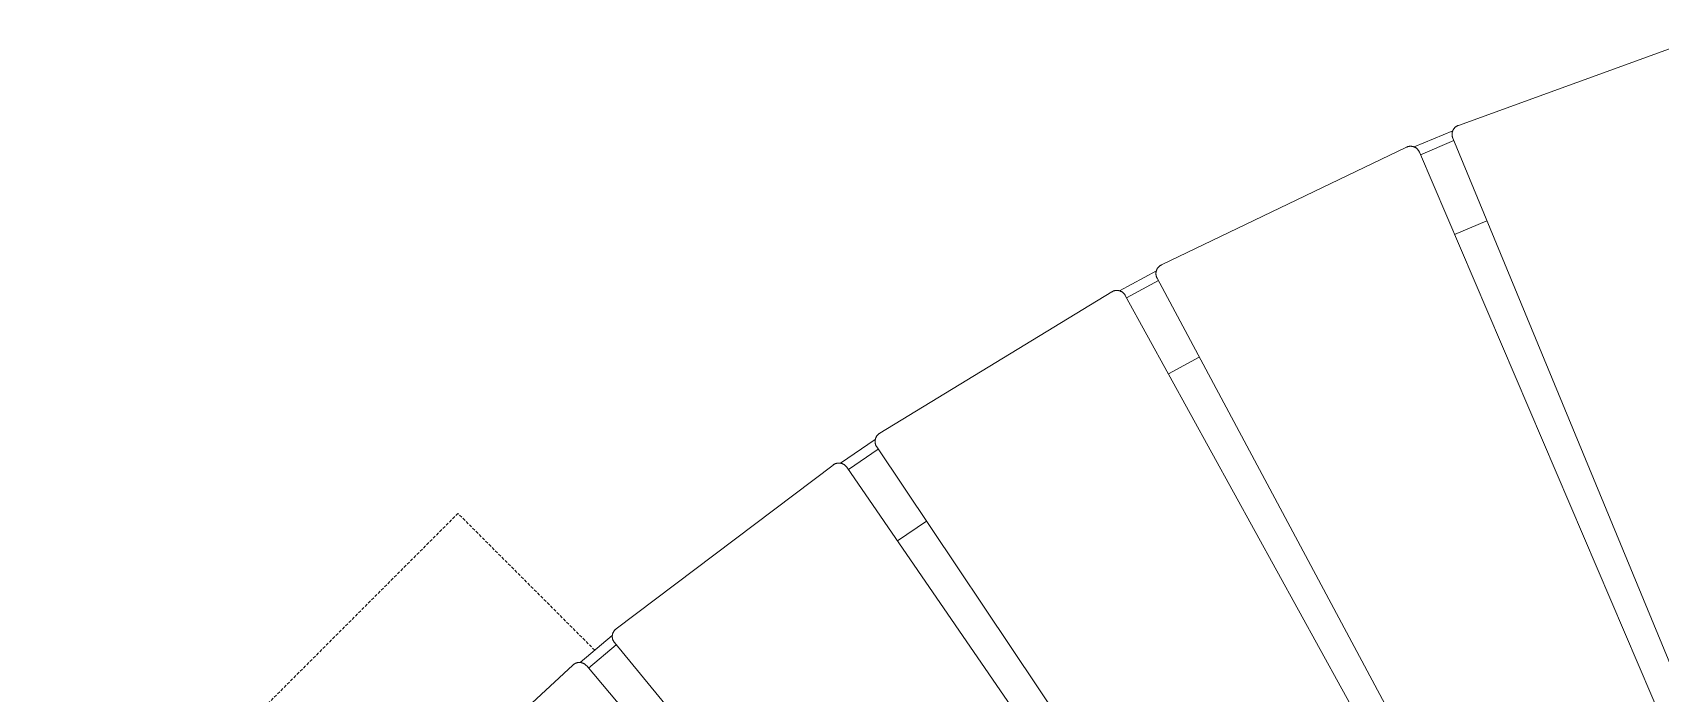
# Model space of a CAD drawing. Header units: millimetres. Extents: x -111 to 4919, y -143 to 3304.
# Drawn here: x -9 to 667, y 1725 to 1999 of the extents above; entities that cross this region are included whole.
import ezdxf

# ---------------------------------------------------------------- set-up
doc = ezdxf.new("R2010")
doc.units = ezdxf.units.MM
doc.linetypes.add('HIDDEN', pattern=[1.905, 1.27, -0.635])
doc.layers.add('ZANO_R', color=7, linetype='Continuous', lineweight=0)
doc.layers.add('ZANO_R_przerywana', color=7, linetype='HIDDEN', lineweight=0)

msp = doc.modelspace()

# ---------------------------------------------------------------- linework, layer by layer
at = {"layer": 'ZANO_R'}
for p, q in [((689.19, 1999.1), (583.03, 1960.57)), ((564.63, 1951.6), (580.7, 1958.35)), ((580.39, 1956.92), (580.4, 1957.06)), ((580.39, 1956.78), (580.39, 1956.92)), ((580.39, 1956.65), (580.39, 1956.78)), ((580.4, 1956.51), (580.39, 1956.65)), ((580.4, 1957.06), (580.41, 1957.19)), ((580.41, 1956.37), (580.4, 1956.51)), ((580.41, 1957.19), (580.42, 1957.33)), ((580.43, 1956.24), (580.41, 1956.37)), ((580.42, 1957.33), (580.44, 1957.46)), ((580.45, 1956.1), (580.43, 1956.24)), ((580.44, 1957.46), (580.47, 1957.6)), ((580.48, 1955.97), (580.45, 1956.1)), ((580.47, 1957.6), (580.5, 1957.73)), ((580.51, 1955.84), (580.48, 1955.97)), ((580.5, 1957.73), (580.53, 1957.86)), ((580.55, 1955.7), (580.51, 1955.84)), ((580.53, 1957.86), (580.57, 1957.99)), ((580.59, 1955.57), (580.55, 1955.7)), ((580.57, 1957.99), (580.61, 1958.12)), ((580.63, 1955.44), (580.59, 1955.57)), ((580.61, 1958.12), (580.66, 1958.25)), ((580.66, 1955.36), (580.63, 1955.44)), ((580.66, 1958.25), (580.71, 1958.38)), ((580.69, 1955.28), (580.66, 1955.36)), ((580.69, 1955.28), (749.64, 1546.39)), ((580.71, 1958.38), (580.77, 1958.5)), ((580.77, 1958.5), (580.83, 1958.63)), ((580.83, 1958.63), (580.89, 1958.75)), ((580.89, 1958.75), (580.96, 1958.86)), ((580.96, 1958.86), (581.03, 1958.98)), ((581.03, 1958.98), (581.11, 1959.09)), ((581.11, 1959.09), (581.19, 1959.2)), ((581.19, 1959.2), (581.27, 1959.31)), ((581.27, 1959.31), (581.36, 1959.42)), ((581.36, 1959.42), (581.45, 1959.52)), ((581.45, 1959.52), (581.54, 1959.62)), ((581.54, 1959.62), (581.64, 1959.71)), ((581.64, 1959.71), (581.74, 1959.81)), ((581.74, 1959.81), (581.84, 1959.9)), ((581.84, 1959.9), (581.95, 1959.98)), ((581.95, 1959.98), (582.06, 1960.06)), ((582.06, 1960.06), (582.17, 1960.14)), ((582.17, 1960.14), (582.29, 1960.21)), ((582.29, 1960.21), (582.41, 1960.28)), ((582.41, 1960.28), (582.53, 1960.35)), ((582.53, 1960.35), (582.65, 1960.41)), ((582.65, 1960.41), (582.77, 1960.47)), ((582.77, 1960.47), (582.9, 1960.52)), ((582.9, 1960.52), (583.03, 1960.57)), ((561.42, 1951.49), (459.61, 1902.6)), ((561.42, 1951.49), (561.54, 1951.54)), ((561.54, 1951.54), (561.67, 1951.6)), ((561.67, 1951.6), (561.8, 1951.64)), ((561.8, 1951.64), (561.93, 1951.69)), ((561.93, 1951.69), (562.06, 1951.73)), ((562.06, 1951.73), (562.19, 1951.76)), ((562.19, 1951.76), (562.32, 1951.79)), ((562.32, 1951.79), (562.46, 1951.82)), ((562.46, 1951.82), (562.59, 1951.84)), ((562.59, 1951.84), (562.73, 1951.86)), ((562.73, 1951.86), (562.86, 1951.87)), ((562.86, 1951.87), (563, 1951.88)), ((563, 1951.88), (563.13, 1951.88)), ((563.13, 1951.88), (563.27, 1951.88)), ((563.27, 1951.88), (563.41, 1951.87)), ((563.41, 1951.87), (563.54, 1951.86)), ((563.54, 1951.86), (563.68, 1951.85)), ((563.68, 1951.85), (563.81, 1951.83)), ((563.81, 1951.83), (563.95, 1951.8)), ((563.95, 1951.8), (564.08, 1951.77)), ((564.08, 1951.77), (564.21, 1951.74)), ((564.21, 1951.74), (564.35, 1951.7)), ((564.35, 1951.7), (564.47, 1951.65)), ((564.47, 1951.65), (564.6, 1951.61)), ((564.6, 1951.61), (564.73, 1951.56)), ((564.73, 1951.56), (564.85, 1951.5)), ((564.85, 1951.5), (564.98, 1951.44)), ((564.98, 1951.44), (565.1, 1951.37)), ((565.1, 1951.37), (565.22, 1951.31)), ((565.22, 1951.31), (565.33, 1951.23)), ((565.33, 1951.23), (565.44, 1951.16)), ((565.44, 1951.16), (565.55, 1951.08)), ((565.55, 1951.08), (565.66, 1950.99)), ((565.66, 1950.99), (565.77, 1950.91)), ((565.77, 1950.91), (565.87, 1950.81)), ((565.87, 1950.81), (565.97, 1950.72)), ((565.97, 1950.72), (566.06, 1950.62)), ((566.06, 1950.62), (566.15, 1950.52)), ((566.15, 1950.52), (566.24, 1950.42)), ((566.24, 1950.42), (566.33, 1950.31)), ((566.33, 1950.31), (566.41, 1950.2)), ((566.41, 1950.2), (566.49, 1950.09)), ((566.49, 1950.09), (566.56, 1949.97)), ((566.56, 1949.97), (566.63, 1949.85)), ((566.63, 1949.85), (566.69, 1949.73)), ((566.69, 1949.73), (566.76, 1949.61)), ((566.79, 1949.53), (566.76, 1949.61)), ((566.83, 1949.45), (566.79, 1949.53)), ((740.76, 1542.66), (566.83, 1949.45)), ((567.28, 1948.38), (581.14, 1954.21)), ((581.44, 1915.28), (594.88, 1920.93)), ((457.72, 1900.7), (457.78, 1900.82)), ((457.78, 1900.82), (457.85, 1900.94)), ((457.85, 1900.94), (457.92, 1901.06)), ((457.92, 1901.06), (457.99, 1901.17)), ((457.99, 1901.17), (458.06, 1901.29)), ((458.06, 1901.29), (458.14, 1901.4)), ((458.14, 1901.4), (458.23, 1901.51)), ((458.23, 1901.51), (458.32, 1901.61)), ((458.32, 1901.61), (458.41, 1901.71)), ((458.41, 1901.71), (458.5, 1901.81)), ((458.5, 1901.81), (458.6, 1901.91)), ((458.6, 1901.91), (458.7, 1902)), ((458.7, 1902), (458.81, 1902.09)), ((458.81, 1902.09), (458.91, 1902.17)), ((458.91, 1902.17), (459.02, 1902.25)), ((459.02, 1902.25), (459.13, 1902.33)), ((459.13, 1902.33), (459.25, 1902.4)), ((459.25, 1902.4), (459.37, 1902.47)), ((459.37, 1902.47), (459.49, 1902.54)), ((459.49, 1902.54), (459.61, 1902.6)), ((442.19, 1891.84), (457.52, 1900.16)), ((445.16, 1888.91), (458.36, 1896.08)), ((457.34, 1899.11), (457.35, 1899.25)), ((457.34, 1898.98), (457.34, 1899.11)), ((457.34, 1898.84), (457.34, 1898.98)), ((457.35, 1898.7), (457.34, 1898.84)), ((457.35, 1899.25), (457.36, 1899.39)), ((457.36, 1898.57), (457.35, 1898.7)), ((457.36, 1899.39), (457.38, 1899.52)), ((457.38, 1898.43), (457.36, 1898.57)), ((457.38, 1899.52), (457.4, 1899.66)), ((457.4, 1898.3), (457.38, 1898.43)), ((457.4, 1899.66), (457.42, 1899.79)), ((457.43, 1898.16), (457.4, 1898.3)), ((457.42, 1899.79), (457.45, 1899.93)), ((457.46, 1898.03), (457.43, 1898.16)), ((457.45, 1899.93), (457.49, 1900.06)), ((457.49, 1897.9), (457.46, 1898.03)), ((457.49, 1900.06), (457.52, 1900.19)), ((457.53, 1897.77), (457.49, 1897.9)), ((457.52, 1900.19), (457.57, 1900.32)), ((457.58, 1897.64), (457.53, 1897.77)), ((457.57, 1900.32), (457.61, 1900.45)), ((457.63, 1897.51), (457.58, 1897.64)), ((457.61, 1900.45), (457.67, 1900.57)), ((457.68, 1897.39), (457.63, 1897.51)), ((457.67, 1900.57), (457.72, 1900.7)), ((457.74, 1897.26), (457.68, 1897.39)), ((457.77, 1897.18), (457.74, 1897.26)), ((457.81, 1897.11), (457.77, 1897.18)), ((457.81, 1897.11), (666.54, 1507.02)), ((439.01, 1891.41), (342.56, 1832.66)), ((439.01, 1891.41), (439.13, 1891.48)), ((439.13, 1891.48), (439.25, 1891.55)), ((439.25, 1891.55), (439.37, 1891.61)), ((439.37, 1891.61), (439.5, 1891.67)), ((439.5, 1891.67), (439.62, 1891.72)), ((439.62, 1891.72), (439.75, 1891.77)), ((439.75, 1891.77), (439.88, 1891.81)), ((439.88, 1891.81), (440.01, 1891.85)), ((440.01, 1891.85), (440.14, 1891.88)), ((440.14, 1891.88), (440.28, 1891.91)), ((440.28, 1891.91), (440.41, 1891.94)), ((440.41, 1891.94), (440.54, 1891.96)), ((440.54, 1891.96), (440.68, 1891.98)), ((440.68, 1891.98), (440.82, 1891.99)), ((440.82, 1891.99), (440.95, 1892)), ((440.95, 1892), (441.09, 1892)), ((441.09, 1892), (441.23, 1892)), ((441.23, 1892), (441.36, 1891.99)), ((441.36, 1891.99), (441.5, 1891.98)), ((441.5, 1891.98), (441.63, 1891.96)), ((441.63, 1891.96), (441.77, 1891.94)), ((441.77, 1891.94), (441.9, 1891.92)), ((441.9, 1891.92), (442.04, 1891.89)), ((442.04, 1891.89), (442.17, 1891.85)), ((442.17, 1891.85), (442.3, 1891.81)), ((442.3, 1891.81), (442.43, 1891.77)), ((442.43, 1891.77), (442.56, 1891.72)), ((442.56, 1891.72), (442.68, 1891.67)), ((442.68, 1891.67), (442.81, 1891.61)), ((442.81, 1891.61), (442.93, 1891.55)), ((442.93, 1891.55), (443.05, 1891.49)), ((443.05, 1891.49), (443.17, 1891.42)), ((443.17, 1891.42), (443.28, 1891.35)), ((443.28, 1891.35), (443.4, 1891.27)), ((443.4, 1891.27), (443.51, 1891.19)), ((443.51, 1891.19), (443.61, 1891.1)), ((443.61, 1891.1), (443.72, 1891.02)), ((443.72, 1891.02), (443.82, 1890.92)), ((443.82, 1890.92), (443.92, 1890.83)), ((443.92, 1890.83), (444.01, 1890.73)), ((444.01, 1890.73), (444.11, 1890.63)), ((444.11, 1890.63), (444.19, 1890.53)), ((444.19, 1890.53), (444.28, 1890.42)), ((444.28, 1890.42), (444.36, 1890.31)), ((444.36, 1890.31), (444.44, 1890.2)), ((444.44, 1890.2), (444.51, 1890.08)), ((444.55, 1890), (444.51, 1890.08)), ((444.6, 1889.93), (444.55, 1890)), ((658.07, 1502.42), (444.6, 1889.93)), ((462.53, 1857.38), (475.35, 1864.34)), ((326.3, 1820.23), (340.72, 1830.03)), ((340.64, 1829.24), (340.65, 1829.37)), ((340.65, 1829.1), (340.64, 1829.24)), ((340.65, 1829.51), (340.66, 1829.65)), ((340.65, 1829.37), (340.65, 1829.51)), ((340.65, 1828.97), (340.65, 1829.1)), ((340.66, 1828.83), (340.65, 1828.97)), ((340.66, 1829.65), (340.68, 1829.78)), ((340.68, 1828.69), (340.66, 1828.83)), ((340.68, 1829.78), (340.7, 1829.92)), ((340.7, 1828.56), (340.68, 1828.69)), ((340.7, 1829.92), (340.73, 1830.05)), ((340.73, 1828.42), (340.7, 1828.56)), ((340.73, 1830.05), (340.76, 1830.19)), ((340.76, 1828.29), (340.73, 1828.42)), ((340.76, 1830.19), (340.79, 1830.32)), ((340.79, 1828.16), (340.76, 1828.29)), ((340.79, 1830.32), (340.83, 1830.45)), ((340.83, 1828.03), (340.79, 1828.16)), ((340.83, 1830.45), (340.87, 1830.58)), ((340.88, 1827.9), (340.83, 1828.03)), ((340.87, 1830.58), (340.92, 1830.71)), ((340.92, 1827.77), (340.88, 1827.9)), ((340.92, 1830.71), (340.97, 1830.83)), ((340.98, 1827.64), (340.92, 1827.77)), ((340.97, 1830.83), (341.03, 1830.96)), ((341.03, 1827.52), (340.98, 1827.64)), ((341.03, 1830.96), (341.09, 1831.08)), ((341.09, 1827.4), (341.03, 1827.52)), ((341.09, 1831.08), (341.15, 1831.2)), ((341.16, 1827.28), (341.09, 1827.4)), ((341.15, 1831.2), (341.22, 1831.32)), ((341.23, 1827.16), (341.16, 1827.28)), ((341.22, 1831.32), (341.3, 1831.43)), ((341.27, 1827.09), (341.23, 1827.16)), ((341.32, 1827.01), (341.27, 1827.09)), ((341.3, 1831.43), (341.37, 1831.55)), ((341.32, 1827.01), (587.76, 1459.58)), ((341.37, 1831.55), (341.45, 1831.66)), ((341.45, 1831.66), (341.54, 1831.76)), ((341.54, 1831.76), (341.63, 1831.87)), ((341.63, 1831.87), (341.72, 1831.97)), ((341.72, 1831.97), (341.81, 1832.07)), ((341.81, 1832.07), (341.91, 1832.16)), ((341.91, 1832.16), (342.01, 1832.25)), ((342.01, 1832.25), (342.12, 1832.34)), ((342.12, 1832.34), (342.22, 1832.43)), ((342.22, 1832.43), (342.33, 1832.51)), ((342.33, 1832.51), (342.45, 1832.58)), ((342.45, 1832.58), (342.56, 1832.66)), ((323.18, 1819.48), (323.29, 1819.56)), ((323.29, 1819.56), (323.4, 1819.64)), ((323.4, 1819.64), (323.52, 1819.71)), ((323.52, 1819.71), (323.63, 1819.78)), ((323.63, 1819.78), (323.75, 1819.85)), ((323.75, 1819.85), (323.88, 1819.91)), ((323.88, 1819.91), (324, 1819.96)), ((324, 1819.96), (324.13, 1820.01)), ((324.13, 1820.01), (324.26, 1820.06)), ((324.26, 1820.06), (324.38, 1820.11)), ((324.38, 1820.11), (324.52, 1820.14)), ((324.52, 1820.14), (324.65, 1820.18)), ((324.65, 1820.18), (324.78, 1820.21)), ((324.78, 1820.21), (324.92, 1820.23)), ((324.92, 1820.23), (325.05, 1820.25)), ((325.05, 1820.25), (325.19, 1820.27)), ((325.19, 1820.27), (325.32, 1820.28)), ((325.32, 1820.28), (325.46, 1820.29)), ((325.46, 1820.29), (325.6, 1820.29)), ((325.6, 1820.29), (325.73, 1820.29)), ((325.73, 1820.29), (325.87, 1820.28)), ((325.87, 1820.28), (326, 1820.27)), ((326, 1820.27), (326.14, 1820.25)), ((326.14, 1820.25), (326.27, 1820.23)), ((326.27, 1820.23), (326.41, 1820.21)), ((326.41, 1820.21), (326.54, 1820.17)), ((326.54, 1820.17), (326.67, 1820.14)), ((326.67, 1820.14), (326.81, 1820.1)), ((326.81, 1820.1), (326.93, 1820.06)), ((326.93, 1820.06), (327.06, 1820.01)), ((327.06, 1820.01), (327.19, 1819.96)), ((327.19, 1819.96), (327.31, 1819.9)), ((327.31, 1819.9), (327.43, 1819.84)), ((327.43, 1819.84), (327.55, 1819.77)), ((327.55, 1819.77), (327.67, 1819.7)), ((327.67, 1819.7), (327.79, 1819.63)), ((327.79, 1819.63), (327.9, 1819.55)), ((329.54, 1817.6), (341.97, 1826.05)), ((323.18, 1819.48), (233.04, 1751.44)), ((327.9, 1819.55), (328.01, 1819.47)), ((328.01, 1819.47), (328.12, 1819.39)), ((328.12, 1819.39), (328.22, 1819.3)), ((328.22, 1819.3), (328.32, 1819.21)), ((328.32, 1819.21), (328.42, 1819.11)), ((328.42, 1819.11), (328.52, 1819.01)), ((328.52, 1819.01), (328.61, 1818.91)), ((328.61, 1818.91), (328.7, 1818.81)), ((328.7, 1818.81), (328.78, 1818.7)), ((328.83, 1818.63), (328.78, 1818.7)), ((328.88, 1818.56), (328.83, 1818.63)), ((579.79, 1454.17), (328.88, 1818.56)), ((349.96, 1787.95), (362.02, 1796.15)), ((218.09, 1737.45), (231.47, 1748.64)), ((231.45, 1748.39), (231.46, 1748.53)), ((231.45, 1748.25), (231.45, 1748.39)), ((231.45, 1748.12), (231.45, 1748.25)), ((231.46, 1747.98), (231.45, 1748.12)), ((231.46, 1748.53), (231.47, 1748.66)), ((231.47, 1747.84), (231.46, 1747.98)), ((231.47, 1748.66), (231.49, 1748.8)), ((231.49, 1747.71), (231.47, 1747.84)), ((231.49, 1748.8), (231.51, 1748.93)), ((231.51, 1747.57), (231.49, 1747.71)), ((231.51, 1748.93), (231.54, 1749.07)), ((231.53, 1747.44), (231.51, 1747.57)), ((231.56, 1747.31), (231.53, 1747.44)), ((231.54, 1749.07), (231.57, 1749.2)), ((231.6, 1747.17), (231.56, 1747.31)), ((231.57, 1749.2), (231.6, 1749.33)), ((231.6, 1749.33), (231.64, 1749.46)), ((231.63, 1747.04), (231.6, 1747.17)), ((231.68, 1746.91), (231.63, 1747.04)), ((231.64, 1749.46), (231.68, 1749.59)), ((231.68, 1749.59), (231.73, 1749.72)), ((231.73, 1746.78), (231.68, 1746.91)), ((231.73, 1749.72), (231.78, 1749.85)), ((231.78, 1746.66), (231.73, 1746.78)), ((231.78, 1749.85), (231.84, 1749.97)), ((231.83, 1746.53), (231.78, 1746.66)), ((231.89, 1746.41), (231.83, 1746.53)), ((231.84, 1749.97), (231.9, 1750.09)), ((231.96, 1746.29), (231.89, 1746.41)), ((231.9, 1750.09), (231.97, 1750.21)), ((232.03, 1746.17), (231.96, 1746.29)), ((231.97, 1750.21), (232.04, 1750.33)), ((232.1, 1746.06), (232.03, 1746.17)), ((232.04, 1750.33), (232.11, 1750.45)), ((232.18, 1745.94), (232.1, 1746.06)), ((232.11, 1750.45), (232.19, 1750.56)), ((232.26, 1745.83), (232.18, 1745.94)), ((232.19, 1750.56), (232.27, 1750.67)), ((232.31, 1745.77), (232.26, 1745.83)), ((232.27, 1750.67), (232.35, 1750.78)), ((232.37, 1745.7), (232.31, 1745.77)), ((232.35, 1750.78), (232.44, 1750.88)), ((232.37, 1745.7), (514.08, 1404.56)), ((232.44, 1750.88), (232.53, 1750.98)), ((232.53, 1750.98), (232.63, 1751.08)), ((232.63, 1751.08), (232.73, 1751.17)), ((232.73, 1751.17), (232.83, 1751.26)), ((232.83, 1751.26), (232.93, 1751.35)), ((232.93, 1751.35), (233.04, 1751.44)), ((221.58, 1735.16), (233.11, 1744.8)), ((215.06, 1736.4), (132.13, 1659.74)), ((215.06, 1736.4), (215.16, 1736.49)), ((215.16, 1736.49), (215.27, 1736.58)), ((215.27, 1736.58), (215.37, 1736.66)), ((215.37, 1736.66), (215.48, 1736.74)), ((215.48, 1736.74), (215.6, 1736.82)), ((215.6, 1736.82), (215.71, 1736.89)), ((215.71, 1736.89), (215.83, 1736.96)), ((215.83, 1736.96), (215.95, 1737.03)), ((215.95, 1737.03), (216.07, 1737.09)), ((216.07, 1737.09), (216.2, 1737.14)), ((216.2, 1737.14), (216.33, 1737.19)), ((216.33, 1737.19), (216.45, 1737.24)), ((216.45, 1737.24), (216.58, 1737.28)), ((216.58, 1737.28), (216.71, 1737.32)), ((216.71, 1737.32), (216.85, 1737.36)), ((216.85, 1737.36), (216.98, 1737.39)), ((216.98, 1737.39), (217.11, 1737.41)), ((217.11, 1737.41), (217.25, 1737.43)), ((217.25, 1737.43), (217.39, 1737.45)), ((217.39, 1737.45), (217.52, 1737.46)), ((217.52, 1737.46), (217.66, 1737.46)), ((217.66, 1737.46), (217.79, 1737.46)), ((217.79, 1737.46), (217.93, 1737.46)), ((217.93, 1737.46), (218.07, 1737.45)), ((218.07, 1737.45), (218.2, 1737.44)), ((218.2, 1737.44), (218.34, 1737.42)), ((218.34, 1737.42), (218.47, 1737.4)), ((218.47, 1737.4), (218.61, 1737.38)), ((218.61, 1737.38), (218.74, 1737.35)), ((218.74, 1737.35), (218.87, 1737.31)), ((218.87, 1737.31), (219, 1737.27)), ((219, 1737.27), (219.13, 1737.23)), ((219.13, 1737.23), (219.26, 1737.18)), ((219.26, 1737.18), (219.39, 1737.13)), ((219.39, 1737.13), (219.51, 1737.07)), ((219.51, 1737.07), (219.63, 1737.01)), ((219.63, 1737.01), (219.75, 1736.94)), ((219.75, 1736.94), (219.87, 1736.87)), ((219.87, 1736.87), (219.98, 1736.8)), ((219.98, 1736.8), (220.1, 1736.72)), ((220.1, 1736.72), (220.21, 1736.64)), ((220.21, 1736.64), (220.31, 1736.55)), ((220.31, 1736.55), (220.42, 1736.47)), ((220.42, 1736.47), (220.52, 1736.37)), ((220.52, 1736.37), (220.62, 1736.28)), ((220.62, 1736.28), (220.71, 1736.18)), ((220.77, 1736.12), (220.71, 1736.18)), ((220.83, 1736.05), (220.77, 1736.12)), ((506.69, 1398.38), (220.83, 1736.05))]:
    msp.add_line(p, q, dxfattribs=at)
at = {"layer": 'ZANO_R_przerywana'}
for p, q in [((167.34, 1799.38), (-9.44, 1622.6)), ((224.16, 1742.56), (167.34, 1799.38))]:
    msp.add_line(p, q, dxfattribs=at)

doc.saveas('drawing.dxf')
